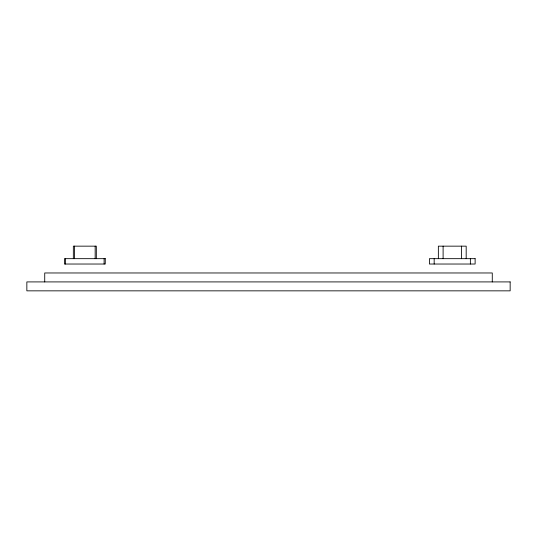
<?xml version="1.0" encoding="UTF-8"?>
<svg xmlns="http://www.w3.org/2000/svg" width="537" height="537" viewBox="0 0 537 537"><rect width="100%" height="100%" fill="white"/><g stroke="black" fill="none" stroke-linecap="round" stroke-linejoin="round"><path stroke-width="0.81" d="M492.275 281.912L492.275 272.971L44.725 272.971L44.725 281.912M470.372 258.666L470.372 264.029M466.183 258.666L466.183 246.154L438.36 246.154L438.36 258.666M461.437 246.154L461.437 258.666M443.106 246.154L443.106 258.666M434.171 258.666L434.171 264.029M104.104 258.666L104.104 264.029M96.331 258.666L96.331 246.154L73.341 246.154L73.341 258.666M95.163 246.154L95.163 258.666M74.502 246.154L74.502 258.666M65.568 258.666L65.568 264.029M105.272 258.666L64.4 258.666L64.4 264.029L105.272 264.029L105.272 258.666M475.124 258.666L429.419 258.666L429.419 264.029L475.124 264.029L475.124 258.666M510.15 281.912L26.85 281.912L26.85 290.846L510.15 290.846L510.15 281.912"/></g></svg>
